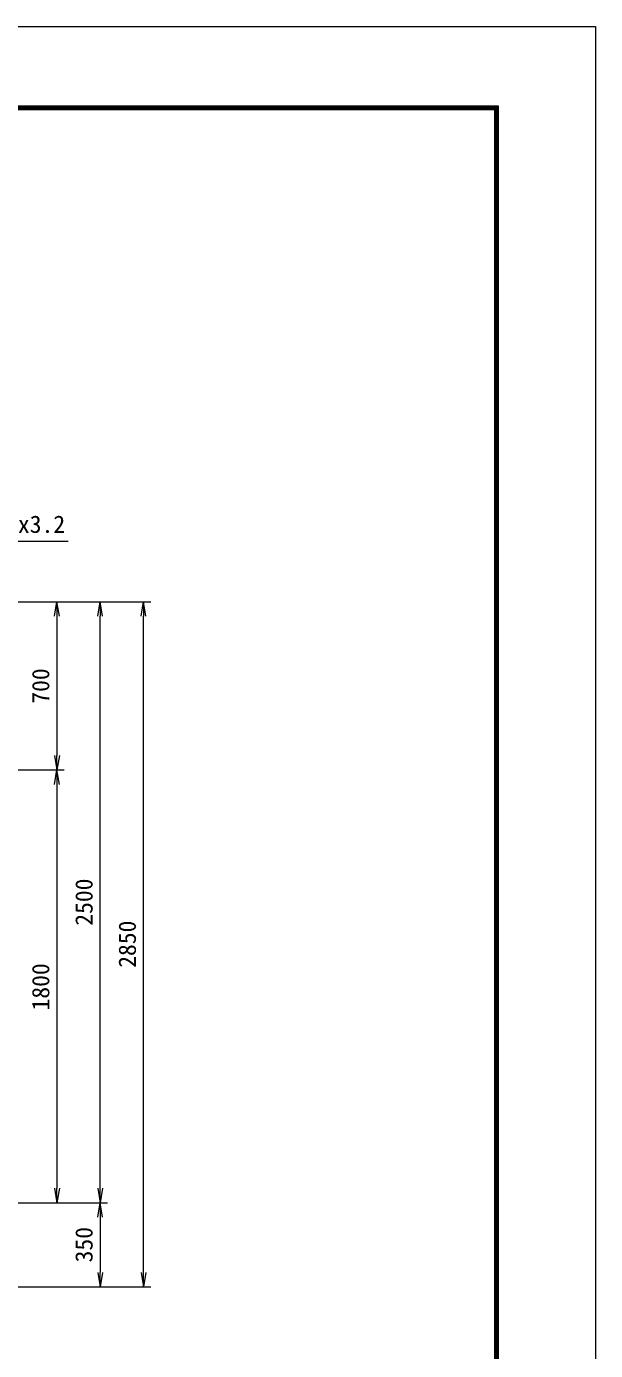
# Model space of a CAD drawing. Units: millimetres, scale not verified. Extents: x -6300 to 6300, y -4455 to 4455.
# Drawn here: x 3935 to 6300, y -1053 to 4455 of the extents above; entities that cross this region are included whole.
import ezdxf
from ezdxf.enums import TextEntityAlignment as Align

# ---------------------------------------------------------------- set-up
doc = ezdxf.new("R2010")
doc.units = ezdxf.units.MM
doc.header["$LTSCALE"] = 30
for name, color, linetype, lineweight in [('0-7_D-STR-DIM', 7, 'Continuous', 9), ('0-8_0', 7, 'Continuous', 9), ('0-9_D-STR-TXT', 7, 'Continuous', 9), ('0-B_D-TTL', 7, 'Continuous', 9)]:
    doc.layers.add(name, color=color, linetype=linetype, lineweight=lineweight)
doc.styles.add('ＭＳ ゴシック', font='')
doc.styles.get('ＭＳ ゴシック').set_extended_font_data('MS Gothic')

# ---------------------------------------------------------------- blocks, each defined once
blk = doc.blocks.new('_Open')
at = {"layer": '0-8_0'}
blk.add_line((-30, 5), (0, 0), dxfattribs=at)
blk.add_lwpolyline([(-30, -5), (0, 0), (-30, 0)], dxfattribs=at)

msp = doc.modelspace()

# ---------------------------------------------------------------- linework, layer by layer
at = {"layer": '0-7_D-STR-DIM'}
for p, q in [((3611.3, 2061.98), (4271.3, 2061.98)), ((3611.3, 2061.98), (4451.3, 2061.98)), ((3611.3, 2061.98), (4091.3, 2061.98)), ((4061.3, 2001.98), (4061.3, 1421.98)), ((4241.3, -378.02), (4241.3, 2001.98)), ((4421.3, -728.02), (4421.3, 2001.98)), ((3105.9, 1361.98), (4091.3, 1361.98)), ((3105.9, 1361.98), (4091.3, 1361.98)), ((4061.3, 1301.98), (4061.3, -378.02)), ((3436.3, -438.02), (4271.3, -438.02)), ((3436.3, -438.02), (4271.3, -438.02)), ((3436.3, -438.02), (4091.3, -438.02)), ((4241.3, -498.02), (4241.3, -728.02)), ((3291.55, -788.02), (4451.3, -788.02)), ((3291.55, -788.02), (4271.3, -788.02))]:
    msp.add_line(p, q, dxfattribs=at)
at = {"layer": '0-9_D-STR-TXT'}
msp.add_lwpolyline([(4107.62, 2312.93), (3357.89, 2312.93), (3240.78, 1974.51)], dxfattribs=at)
at = {"layer": '0-B_D-TTL', "color": 2, "lineweight": 18}
msp.add_lwpolyline([(-6300, 4455), (6300, 4455), (6300, -4455), (-6300, -4455)], close=True, dxfattribs=at)
at = {"layer": '0-B_D-TTL'}
for points in [[(-5895, 4125), (5895, 4125), (5895, -4125), (-5895, -4125)], [(-5891.25, 4121.25), (5891.25, 4121.25), (5891.25, -4121.25), (-5891.25, -4121.25)], [(-5887.5, 4117.5), (5887.5, 4117.5), (5887.5, -4117.5), (-5887.5, -4117.5)], [(-5883.75, 4113.75), (5883.75, 4113.75), (5883.75, -4113.75), (-5883.75, -4113.75)], [(-5880, 4110), (5880, 4110), (5880, -4110), (-5880, -4110)]]:
    msp.add_lwpolyline(points, close=True, dxfattribs=at)

# ---------------------------------------------------------------- block references
at = {"layer": '0-7_D-STR-DIM', "xscale": 2, "yscale": 2}
for p, rotation in [((4061.3, 2061.98), 90), ((4241.3, 2061.98), 90), ((4421.3, 2061.98), 90), ((4061.3, 1361.98), 270), ((4061.3, 1361.98), 90), ((4061.3, -438.02), 270), ((4241.3, -438.02), 270), ((4241.3, -438.02), 90), ((4241.3, -788.02), 270), ((4421.3, -788.02), 270)]:
    msp.add_blockref('_Open', p, dxfattribs=dict(at, rotation=rotation))

# ---------------------------------------------------------------- texts
at = {"layer": '0-7_D-STR-DIM', "style": 'ＭＳ ゴシック'}
for s, p in [('700', (4051.18, 1637.73)), ('2500', (4231.18, 714.1)), ('2850', (4411.18, 539.1)), ('1800', (4051.18, 361.63)), ('350', (4231.18, -686.33))]:
    msp.add_text(s, height=72.14, rotation=90, dxfattribs=at).set_placement(p, align=Align.BOTTOM_LEFT)
at = {"layer": '0-9_D-STR-TXT', "style": 'ＭＳ ゴシック'}
msp.add_text('門柱 φ60.5x3.2', height=72.14, dxfattribs=at).set_placement((3382.37, 2326.76), align=Align.BOTTOM_LEFT)

doc.saveas('drawing.dxf')
